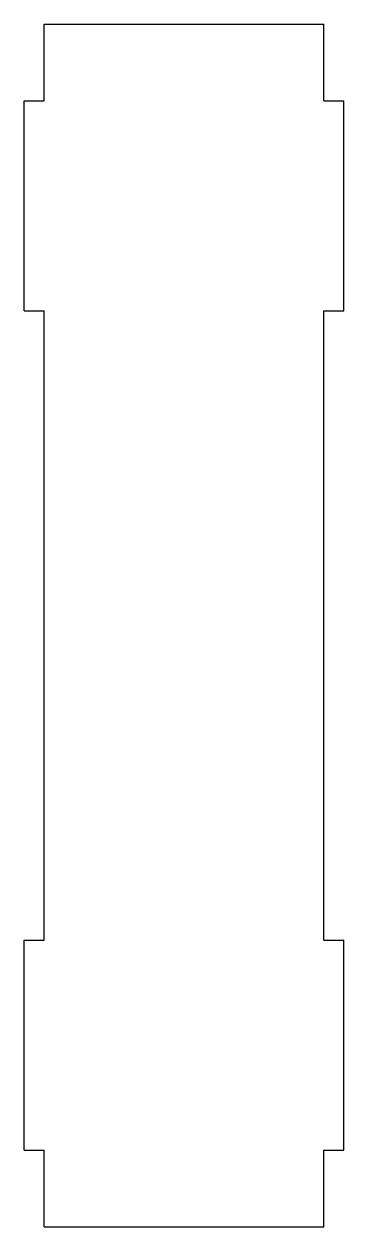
# Model space of a CAD drawing. Header units: millimetres. Extents: x 0 to 46, y 14 to 186.
import ezdxf

# ---------------------------------------------------------------- set-up
doc = ezdxf.new("R2010")
doc.units = ezdxf.units.MM
doc.layers.add('Shape2DView', color=7, linetype='CONTINUOUS')

msp = doc.modelspace()

# ---------------------------------------------------------------- linework, layer by layer
at = {"layer": 'Shape2DView'}
for p, q in [((2.9, 186), (42.9, 186)), ((2.9, 175), (2.9, 186)), ((42.9, 175), (42.9, 186)), ((0, 175), (2.9, 175)), ((0, 145), (0, 175)), ((42.9, 175), (45.8, 175)), ((45.8, 145), (45.8, 175)), ((0, 145), (2.9, 145)), ((2.9, 55), (2.9, 145)), ((42.9, 55), (42.9, 145)), ((42.9, 145), (45.8, 145)), ((0, 25), (0, 55)), ((0, 55), (2.9, 55)), ((42.9, 55), (45.8, 55)), ((45.8, 25), (45.8, 55)), ((0, 25), (2.9, 25)), ((2.9, 14), (2.9, 25)), ((42.9, 14), (42.9, 25)), ((42.9, 25), (45.8, 25)), ((2.9, 14), (42.9, 14))]:
    msp.add_line(p, q, dxfattribs=at)

doc.saveas('drawing.dxf')
